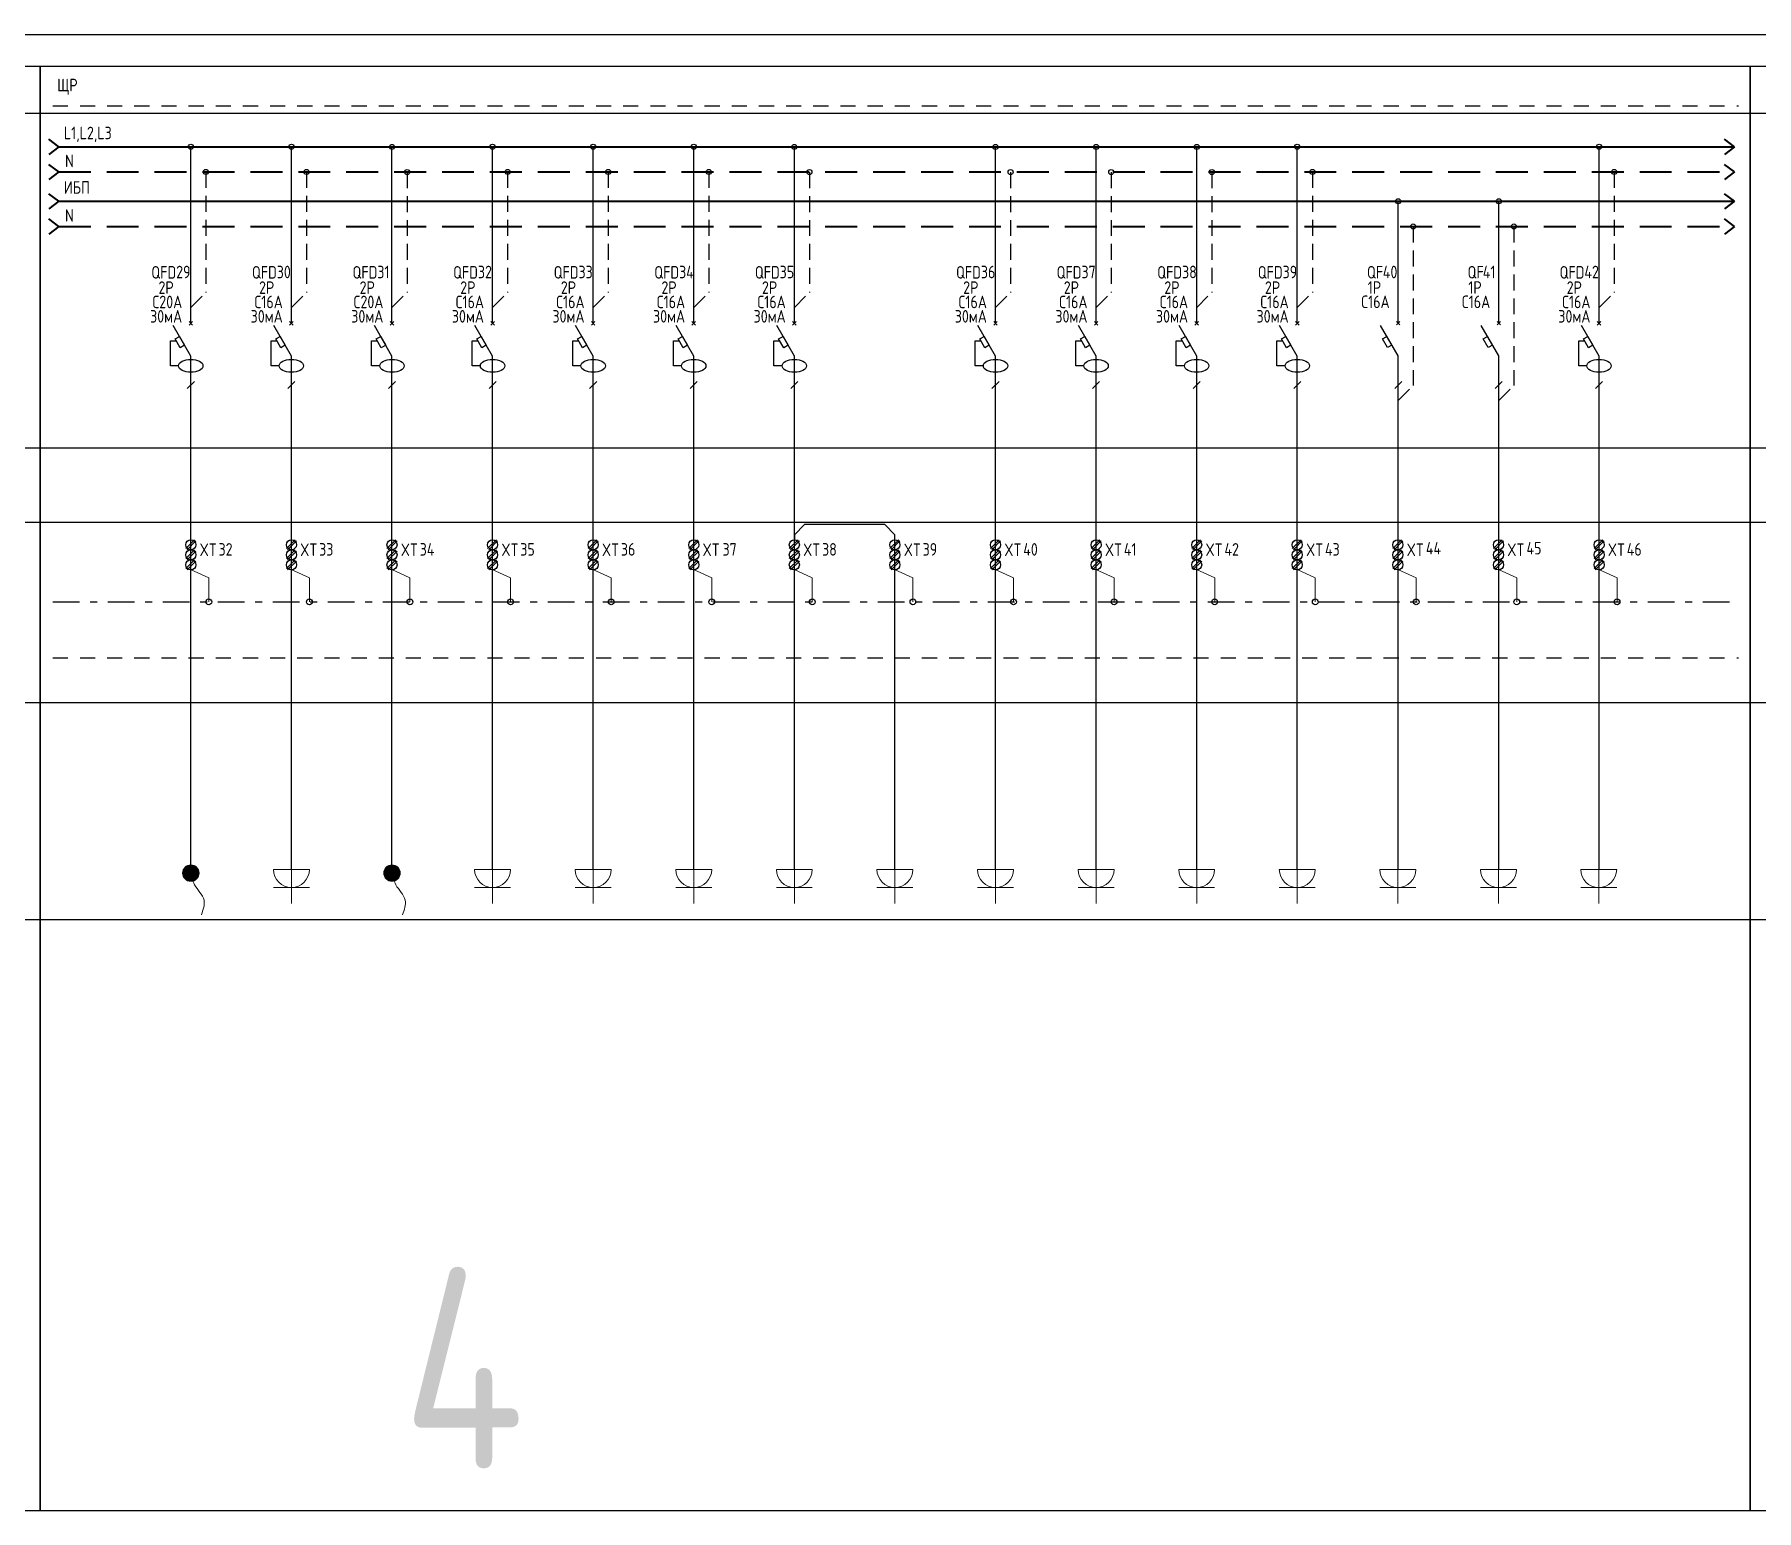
# Model space of a CAD drawing. Header units: millimetres. Extents: x -174 to 283928, y 1291 to 21053.
# Drawn here: x 1073.8 to 1416.2, y 1291 to 1584.4 of the extents above; entities that cross this region are included whole.
import ezdxf
from ezdxf.enums import TextEntityAlignment as Align

# ---------------------------------------------------------------- set-up
doc = ezdxf.new("R2010")
doc.units = ezdxf.units.MM
for name, pattern in [('HIDDEN2', [4.7625, 3.175, -1.5875]), ('JIS_02_0.7', [1.35, 0.75, -0.6]), ('Штрихштриховая', [10.936111, 5.291667, -2.116667, 1.411111, -2.116667])]:
    doc.linetypes.add(name, pattern=pattern)
doc.layers.add('0-Область подсчета', color=152, linetype='Continuous', plot=False, transparency=0.5)
doc.layers.add('0_ХТ', color=7, linetype='Continuous')
doc.layers.add('Нумерация QF', color=7, linetype='Continuous')
doc.layers.add('_0_ PE_проводник', color=3, linetype='Штрихштриховая', lineweight=20)
doc.layers.add('Таблицы', color=7, linetype='Continuous', lineweight=13)
doc.styles.add('UNC_A', font='GOST2304A.ttf')
doc.styles.add('Unecom', font='GOST2304A.ttf', dxfattribs={"height": 2.5})

# ---------------------------------------------------------------- blocks, each defined once
blk = doc.blocks.new('*U86')
at = {"lineweight": 40}
for p, q in [((0, 0), (-2, 1.5)), ((0, 0), (-2, -1.5)), ((333.18, 0), (331.18, 1.5)), ((333.18, 0), (331.18, -1.5)), ((0, -5), (-2, -3.5)), ((0, -5), (-2, -6.5)), ((333.18, -5), (331.18, -3.5)), ((333.18, -5), (331.18, -6.5))]:
    blk.add_line(p, q, dxfattribs=at)
at = {"linetype": 'ByBlock', "lineweight": 40}
blk.add_lwpolyline([(0, 0), (333.18, 0)], dxfattribs=at)
at = {"color": 4, "linetype": 'HIDDEN2', "lineweight": 40, "ltscale": 2}
blk.add_lwpolyline([(0, -5), (333.18, -5)], dxfattribs=at)
at = {"insert": (1.24, -1.57), "char_height": 2.5, "attachment_point": 1, "style": 'UNC_A'}
blk.add_mtext_dynamic_manual_height_columns('N', width=3.8436, gutter_width=12.5, heights=[0], dxfattribs=at)
at = {"style": 'UNC_A'}
blk.add_attdef('ЛИНИЯ', (1, 1.5), '', height=2.5, dxfattribs=at)
blk = doc.blocks.new('*U28')
at = {"lineweight": 25}
blk.add_line((-0.7, -0.71), (0.7, 0.71), dxfattribs=at)
blk = doc.blocks.new('*U117')
for p, q in [((0, -36.27), (0, -1.19)), ((0, -42.79), (-3.51, -36.72)), ((-0.35, -36.62), (0.35, -35.91)), ((0.35, -36.62), (-0.35, -35.91)), ((-4.05, -44.73), (-4.05, -39.76)), ((-4.05, -39.76), (-2.91, -39.76)), ((0, -54.31), (0, -42.79)), ((-2.42, -44.73), (-4.05, -44.73))]:
    blk.add_line(p, q)
at = {"color": 4, "linetype": 'HIDDEN2'}
for p in [(3, -6.19), (0, -33.16)]:
    blk.add_line(p, (3, -30.16), dxfattribs=at)
blk.add_lwpolyline([(-2.12, -41.12), (-3.12, -39.39), (-2.25, -38.89), (-1.25, -40.62)], close=True)
for centre in [(0, -1.19), (3, -6.19)]:
    blk.add_circle(centre, 0.5)
blk.add_ellipse((0, -44.73), major_axis=(-2.42, 0), ratio=0.530622)
at = {"insert": (-7.85, -24.9), "char_height": 2.5, "attachment_point": 1, "style": 'Unecom'}
blk.add_mtext_dynamic_manual_height_columns('\\pxql;QFD', width=5.7065, gutter_width=12.5, heights=[4.37], dxfattribs=at)
at = {"style": 'Unecom'}
blk.add_attdef('N', (-3.15, -27.4), '', height=2.5, dxfattribs=at)
for tag, p in [('P', (-3.4, -30.43)), ('A', (-1.7, -33.28)), ('МА', (-1.71, -36.14))]:
    blk.add_attdef(tag, text='', height=2.5, dxfattribs=at).set_placement(p, align=Align.RIGHT)
blk = doc.blocks.new('*U80')
for p, q in [((0, -36.27), (0, -1.22)), ((0, -42.79), (-3.51, -36.72)), ((-0.35, -36.62), (0.35, -35.91)), ((0.35, -36.62), (-0.35, -35.91)), ((-4.05, -44.73), (-4.05, -39.76)), ((-4.05, -39.76), (-2.91, -39.76)), ((0, -54.31), (0, -42.79)), ((-2.42, -44.73), (-4.05, -44.73))]:
    blk.add_line(p, q)
at = {"color": 4, "linetype": 'HIDDEN2'}
for p in [(3, -6.22), (0, -33.16)]:
    blk.add_line(p, (3, -30.16), dxfattribs=at)
blk.add_lwpolyline([(-2.12, -41.12), (-3.12, -39.39), (-2.25, -38.89), (-1.25, -40.62)], close=True)
for centre in [(0, -1.22), (3, -6.22)]:
    blk.add_circle(centre, 0.5)
blk.add_ellipse((0, -44.73), major_axis=(-2.42, 0), ratio=0.530622)
at = {"insert": (-7.85, -24.9), "char_height": 2.5, "attachment_point": 1, "style": 'Unecom'}
blk.add_mtext_dynamic_manual_height_columns('\\pxql;QFD', width=5.7065, gutter_width=12.5, heights=[4.37], dxfattribs=at)
at = {"style": 'Unecom'}
blk.add_attdef('N', (-3.15, -27.4), '', height=2.5, dxfattribs=at)
for tag, p in [('P', (-3.4, -30.43)), ('A', (-1.7, -33.28)), ('МА', (-1.71, -36.14))]:
    blk.add_attdef(tag, text='', height=2.5, dxfattribs=at).set_placement(p, align=Align.RIGHT)
blk = doc.blocks.new('*U83')
for p, q in [((0, -36.27), (0, -1.19)), ((0, -42.79), (-3.51, -36.72)), ((-0.35, -36.62), (0.35, -35.91)), ((0.35, -36.62), (-0.35, -35.91)), ((-4.05, -44.73), (-4.05, -39.76)), ((-4.05, -39.76), (-2.91, -39.76)), ((0, -54.31), (0, -42.79)), ((-2.42, -44.73), (-4.05, -44.73))]:
    blk.add_line(p, q)
at = {"color": 4, "linetype": 'HIDDEN2'}
for p in [(3, -6.19), (0, -33.16)]:
    blk.add_line(p, (3, -30.16), dxfattribs=at)
blk.add_lwpolyline([(-2.12, -41.12), (-3.12, -39.39), (-2.25, -38.89), (-1.25, -40.62)], close=True)
for centre in [(0, -1.19), (3, -6.19)]:
    blk.add_circle(centre, 0.5)
blk.add_ellipse((0, -44.73), major_axis=(-2.42, 0), ratio=0.530622)
at = {"insert": (-7.85, -24.9), "char_height": 2.5, "attachment_point": 1, "style": 'Unecom'}
blk.add_mtext_dynamic_manual_height_columns('\\pxql;QFD', width=5.7065, gutter_width=12.5, heights=[4.37], dxfattribs=at)
at = {"style": 'Unecom'}
blk.add_attdef('N', (-3.15, -27.4), '', height=2.5, dxfattribs=at)
for tag, p in [('P', (-3.4, -30.43)), ('A', (-1.7, -33.28)), ('МА', (-1.71, -36.14))]:
    blk.add_attdef(tag, text='', height=2.5, dxfattribs=at).set_placement(p, align=Align.RIGHT)
blk = doc.blocks.new('*U85')
for p, q in [((0, -36.27), (0, -1.22)), ((0, -42.79), (-3.51, -36.72)), ((-0.35, -36.62), (0.35, -35.91)), ((0.35, -36.62), (-0.35, -35.91)), ((-4.05, -44.73), (-4.05, -39.76)), ((-4.05, -39.76), (-2.91, -39.76)), ((0, -54.31), (0, -42.79)), ((-2.42, -44.73), (-4.05, -44.73))]:
    blk.add_line(p, q)
at = {"color": 4, "linetype": 'HIDDEN2'}
for p in [(3, -6.22), (0, -33.16)]:
    blk.add_line(p, (3, -30.16), dxfattribs=at)
blk.add_lwpolyline([(-2.12, -41.12), (-3.12, -39.39), (-2.25, -38.89), (-1.25, -40.62)], close=True)
for centre in [(0, -1.22), (3, -6.22)]:
    blk.add_circle(centre, 0.5)
blk.add_ellipse((0, -44.73), major_axis=(-2.42, 0), ratio=0.530622)
at = {"insert": (-7.85, -24.9), "char_height": 2.5, "attachment_point": 1, "style": 'Unecom'}
blk.add_mtext_dynamic_manual_height_columns('\\pxql;QFD', width=5.7065, gutter_width=12.5, heights=[4.37], dxfattribs=at)
at = {"style": 'Unecom'}
blk.add_attdef('N', (-3.15, -27.4), '', height=2.5, dxfattribs=at)
for tag, p in [('P', (-3.4, -30.43)), ('A', (-1.7, -33.28)), ('МА', (-1.71, -36.14))]:
    blk.add_attdef(tag, text='', height=2.5, dxfattribs=at).set_placement(p, align=Align.RIGHT)
blk = doc.blocks.new('*U82')
for p, q in [((0, -36.27), (0, -1.22)), ((0, -42.79), (-3.51, -36.72)), ((-0.35, -36.62), (0.35, -35.91)), ((0.35, -36.62), (-0.35, -35.91)), ((-4.05, -44.73), (-4.05, -39.76)), ((-4.05, -39.76), (-2.91, -39.76)), ((0, -54.31), (0, -42.79)), ((-2.42, -44.73), (-4.05, -44.73))]:
    blk.add_line(p, q)
at = {"color": 4, "linetype": 'HIDDEN2'}
for p in [(3, -6.22), (0, -33.16)]:
    blk.add_line(p, (3, -30.16), dxfattribs=at)
blk.add_lwpolyline([(-2.12, -41.12), (-3.12, -39.39), (-2.25, -38.89), (-1.25, -40.62)], close=True)
for centre in [(0, -1.22), (3, -6.22)]:
    blk.add_circle(centre, 0.5)
blk.add_ellipse((0, -44.73), major_axis=(-2.42, 0), ratio=0.530622)
at = {"insert": (-7.85, -24.9), "char_height": 2.5, "attachment_point": 1, "style": 'Unecom'}
blk.add_mtext_dynamic_manual_height_columns('\\pxql;QFD', width=5.7065, gutter_width=12.5, heights=[4.37], dxfattribs=at)
at = {"style": 'Unecom'}
blk.add_attdef('N', (-3.15, -27.4), '', height=2.5, dxfattribs=at)
for tag, p in [('P', (-3.4, -30.43)), ('A', (-1.7, -33.28)), ('МА', (-1.71, -36.14))]:
    blk.add_attdef(tag, text='', height=2.5, dxfattribs=at).set_placement(p, align=Align.RIGHT)
blk = doc.blocks.new('XT')
at = {"color": 32, "true_color": 0xcd6928}
for p, q in [((0.75, 0), (-1, -1.75)), ((1, -0.25), (-0.75, -2))]:
    blk.add_line(p, q, dxfattribs=at)
at = {"color": 5}
for p, q in [((0.75, -2), (-1, -3.75)), ((1, -2.25), (-0.75, -4))]:
    blk.add_line(p, q, dxfattribs=at)
at = {"color": 3}
for p, q in [((0.75, -4), (-1, -5.75)), ((1, -4.25), (-0.75, -6))]:
    blk.add_line(p, q, dxfattribs=at)
at = {"color": 32, "true_color": 0xcd6928}
blk.add_circle((0, -1), 1, dxfattribs=at)
at = {"color": 5}
blk.add_circle((0, -3), 1, dxfattribs=at)
at = {"color": 3}
blk.add_circle((0, -5), 1, dxfattribs=at)
at = {"style": 'UNC_A'}
blk.add_attdef('1', (1.75, 0.11), '', height=2.5, dxfattribs=at)
blk = doc.blocks.new('Розетка1')
at = {"layer": 'Таблицы', "color": 1}
for p, q in [((-83.5, 83.5), (83.5, 83.5)), ((0, 0), (0, 158.3)), ((-83.5, 0), (83.5, 0))]:
    blk.add_line(p, q, dxfattribs=at)
blk.add_arc((0, 0), 83.5, 0, 180, dxfattribs=at)
blk.add_arc((0, 0), 83.5, 0, 180, dxfattribs=at)
blk = doc.blocks.new('*U118')
for p, q in [((0, -36.27), (0, -12.05)), ((0, -42.79), (-3.51, -36.72)), ((-0.35, -36.62), (0.35, -35.91)), ((0.35, -36.62), (-0.35, -35.91)), ((0, -54.31), (0, -42.79))]:
    blk.add_line(p, q)
at = {"color": 4, "linetype": 'HIDDEN2'}
for p in [(3, -17.05), (0, -51.65)]:
    blk.add_line(p, (3, -48.65), dxfattribs=at)
blk.add_lwpolyline([(-2.12, -41.12), (-3.12, -39.39), (-2.25, -38.89), (-1.25, -40.62)], close=True)
for centre in [(0, -12.05), (3, -17.05)]:
    blk.add_circle(centre, 0.5)
at = {"insert": (-6.21, -24.9), "char_height": 2.5, "attachment_point": 1, "style": 'Unecom'}
blk.add_mtext_dynamic_manual_height_columns('\\pxql;QF', width=5.7065, gutter_width=12.5, heights=[4.37], dxfattribs=at)
at = {"style": 'Unecom'}
blk.add_attdef('N', (-3.15, -27.4), '', height=2.5, dxfattribs=at)
for tag, p in [('P', (-3.4, -30.43)), ('A', (-1.7, -33.28))]:
    blk.add_attdef(tag, text='', height=2.5, dxfattribs=at).set_placement(p, align=Align.RIGHT)
blk = doc.blocks.new('*U108')
at = {"layer": 'Таблицы'}
h = blk.add_hatch(color=1, dxfattribs=at)
h.dxf.hatch_style = 1
h.paths.add_polyline_path([(44.8, 0, 1), (-44.8, 0, 1)])
at = {"layer": 'Таблицы', "color": 1}
blk.add_circle((0, 0), 44.8, dxfattribs=at)
blk.add_spline([(0, 0), (63.2, 20.8), (147.9, 72.1), (227.5, 57.5)], degree=3, dxfattribs=at)

msp = doc.modelspace()

# ---------------------------------------------------------------- linework, layer by layer
at = {"color": 6}
for points in [[(1075, 1577.99), (735, 1577.99), (735, 1290.99), (1075, 1290.99), (1075, 1577.99)], [(1415, 1577.99), (1075, 1577.99), (1075, 1290.99), (1415, 1290.99), (1415, 1577.99)], [(1755, 1577.99), (1415, 1577.99), (1415, 1290.99), (1755, 1290.99), (1755, 1577.99)]]:
    msp.add_lwpolyline(points, dxfattribs=at)
at = {"linetype": 'JIS_02_0.7', "ltscale": 4}
for points in [[(1077.499, 1570.16), (1412.679, 1570.16)], [(1077.499, 1570.16), (1412.679, 1570.16)], [(1077.499, 1460.471), (1412.679, 1460.471)]]:
    msp.add_lwpolyline(points, dxfattribs=at)
for points in [[(1104.931, 1418.4), (1104.931, 1508.927)], [(1124.931, 1418.4), (1124.931, 1508.927)], [(1144.931, 1418.4), (1144.931, 1508.927)], [(1164.931, 1418.4), (1164.931, 1508.927)], [(1184.931, 1418.4), (1184.931, 1508.927)], [(1204.931, 1418.4), (1204.931, 1508.927)], [(1224.931, 1418.4), (1224.931, 1508.927)], [(1264.931, 1418.4), (1264.931, 1508.927)], [(1284.931, 1418.4), (1284.931, 1508.927)], [(1304.931, 1418.4), (1304.931, 1508.927)], [(1304.931, 1418.4), (1304.931, 1508.927)], [(1324.931, 1418.4), (1324.931, 1508.927)], [(1345, 1418.422), (1345, 1508.949)], [(1365, 1418.422), (1365, 1508.949)], [(1384.931, 1418.4), (1384.931, 1508.927)], [(1244.932, 1483.946), (1244.932, 1484.946), (1242.932, 1486.946), (1226.932, 1486.946), (1224.932, 1484.946), (1224.932, 1483.946)], [(1244.931, 1418.4), (1244.932, 1484.946)]]:
    msp.add_lwpolyline(points)
at = {"color": 3, "linetype": 'Штрихштриховая'}
msp.add_lwpolyline([(1077.499, 1471.568), (1412.679, 1471.568)], dxfattribs=at)
at = {"color": 0, "linetype": 'ByBlock', "lineweight": -3}
for centre in [(1108.505, 1471.59), (1128.505, 1471.59), (1148.505, 1471.59), (1168.505, 1471.59), (1188.505, 1471.59), (1208.505, 1471.59), (1228.505, 1471.59), (1248.505, 1471.59), (1268.505, 1471.59), (1288.505, 1471.59), (1308.505, 1471.59), (1328.505, 1471.59), (1348.573, 1471.59), (1368.573, 1471.59), (1388.505, 1471.59)]:
    msp.add_circle(centre, 0.575, dxfattribs=at)
at = {"layer": '0-Область подсчета'}
for points in [[(147.309, 1584.367), (6296.248, 1584.367), (6296.248, 1408.375), (147.309, 1408.375)], [(150.349, 1568.697), (6220.211, 1568.697), (6220.211, 1502.163), (150.349, 1502.163)], [(142.142, 1487.401), (6300.609, 1487.401), (6300.609, 1451.513), (142.142, 1451.513)]]:
    msp.add_lwpolyline(points, close=True, dxfattribs=at)
at = {"layer": '_0_ PE_проводник'}
for points in [[(1108.505, 1471.59), (1108.505, 1476.358), (1104.876, 1478.006)], [(1128.505, 1471.59), (1128.505, 1476.358), (1124.876, 1478.006)], [(1148.505, 1471.59), (1148.505, 1476.358), (1144.876, 1478.006)], [(1168.505, 1471.59), (1168.505, 1476.358), (1164.876, 1478.006)], [(1188.505, 1471.59), (1188.505, 1476.358), (1184.876, 1478.006)], [(1208.505, 1471.59), (1208.505, 1476.358), (1204.876, 1478.006)], [(1228.505, 1471.59), (1228.505, 1476.358), (1224.876, 1478.006)], [(1248.505, 1471.59), (1248.505, 1476.358), (1244.876, 1478.006)], [(1268.505, 1471.59), (1268.505, 1476.358), (1264.876, 1478.006)], [(1288.505, 1471.59), (1288.505, 1476.358), (1284.876, 1478.006)], [(1308.505, 1471.59), (1308.505, 1476.358), (1304.876, 1478.006)], [(1328.505, 1471.59), (1328.505, 1476.358), (1324.876, 1478.006)], [(1348.573, 1471.59), (1348.573, 1476.358), (1344.944, 1478.006)], [(1368.573, 1471.59), (1368.573, 1476.358), (1364.944, 1478.006)], [(1388.505, 1471.59), (1388.505, 1476.358), (1384.876, 1478.006)]]:
    msp.add_lwpolyline(points, dxfattribs=at)

# ---------------------------------------------------------------- block references
for p, values in [((1078.687, 1562.041), {'ЛИНИЯ': 'L1,L2,L3'}), ((1078.687, 1551.207), {'ЛИНИЯ': 'ИБП'})]:
    msp.add_blockref('*U86', p).add_auto_attribs(values)
at = {"color": 1}
ref = msp.add_blockref('*U117', (1104.931, 1563.235), dxfattribs=at)
ref.add_attrib('P', '2P', dxfattribs={"height": 2.5, "style": 'Unecom'}).set_placement((1101.535, 1532.801), align=Align.RIGHT)
ref.add_attrib('A', 'С20А', dxfattribs={"height": 2.5, "style": 'Unecom'}).set_placement((1103.228, 1529.955), align=Align.RIGHT)
ref.add_attrib('МА', '30мА', dxfattribs={"height": 2.5, "style": 'Unecom'}).set_placement((1103.218, 1527.094), align=Align.RIGHT)
ref = msp.add_blockref('*U117', (1124.931, 1563.235), dxfattribs=at)
ref.add_attrib('P', '2P', dxfattribs={"height": 2.5, "style": 'Unecom'}).set_placement((1121.535, 1532.801), align=Align.RIGHT)
ref.add_attrib('A', 'С16А', dxfattribs={"height": 2.5, "style": 'Unecom'}).set_placement((1123.228, 1529.955), align=Align.RIGHT)
ref.add_attrib('МА', '30мА', dxfattribs={"height": 2.5, "style": 'Unecom'}).set_placement((1123.218, 1527.094), align=Align.RIGHT)
ref = msp.add_blockref('*U80', (1144.931, 1563.235), dxfattribs=at)
ref.add_attrib('P', '2P', dxfattribs={"height": 2.5, "style": 'Unecom'}).set_placement((1141.535, 1532.801), align=Align.RIGHT)
ref.add_attrib('A', 'С20А', dxfattribs={"height": 2.5, "style": 'Unecom'}).set_placement((1143.228, 1529.955), align=Align.RIGHT)
ref.add_attrib('МА', '30мА', dxfattribs={"height": 2.5, "style": 'Unecom'}).set_placement((1143.218, 1527.094), align=Align.RIGHT)
ref = msp.add_blockref('*U83', (1164.931, 1563.235), dxfattribs=at)
ref.add_attrib('P', '2P', dxfattribs={"height": 2.5, "style": 'Unecom'}).set_placement((1161.535, 1532.801), align=Align.RIGHT)
ref.add_attrib('A', 'С16А', dxfattribs={"height": 2.5, "style": 'Unecom'}).set_placement((1163.228, 1529.955), align=Align.RIGHT)
ref.add_attrib('МА', '30мА', dxfattribs={"height": 2.5, "style": 'Unecom'}).set_placement((1163.218, 1527.094), align=Align.RIGHT)
ref = msp.add_blockref('*U83', (1184.931, 1563.235), dxfattribs=at)
ref.add_attrib('P', '2P', dxfattribs={"height": 2.5, "style": 'Unecom'}).set_placement((1181.535, 1532.801), align=Align.RIGHT)
ref.add_attrib('A', 'С16А', dxfattribs={"height": 2.5, "style": 'Unecom'}).set_placement((1183.228, 1529.955), align=Align.RIGHT)
ref.add_attrib('МА', '30мА', dxfattribs={"height": 2.5, "style": 'Unecom'}).set_placement((1183.218, 1527.094), align=Align.RIGHT)
ref = msp.add_blockref('*U83', (1204.931, 1563.235), dxfattribs=at)
ref.add_attrib('P', '2P', dxfattribs={"height": 2.5, "style": 'Unecom'}).set_placement((1201.535, 1532.801), align=Align.RIGHT)
ref.add_attrib('A', 'С16А', dxfattribs={"height": 2.5, "style": 'Unecom'}).set_placement((1203.228, 1529.955), align=Align.RIGHT)
ref.add_attrib('МА', '30мА', dxfattribs={"height": 2.5, "style": 'Unecom'}).set_placement((1203.218, 1527.094), align=Align.RIGHT)
ref = msp.add_blockref('*U85', (1224.931, 1563.235), dxfattribs=at)
ref.add_attrib('P', '2P', dxfattribs={"height": 2.5, "style": 'Unecom'}).set_placement((1221.535, 1532.801), align=Align.RIGHT)
ref.add_attrib('A', 'С16А', dxfattribs={"height": 2.5, "style": 'Unecom'}).set_placement((1223.228, 1529.955), align=Align.RIGHT)
ref.add_attrib('МА', '30мА', dxfattribs={"height": 2.5, "style": 'Unecom'}).set_placement((1223.218, 1527.094), align=Align.RIGHT)
ref = msp.add_blockref('*U82', (1264.931, 1563.235), dxfattribs=at)
ref.add_attrib('P', '2P', dxfattribs={"height": 2.5, "style": 'Unecom'}).set_placement((1261.535, 1532.801), align=Align.RIGHT)
ref.add_attrib('A', 'С16А', dxfattribs={"height": 2.5, "style": 'Unecom'}).set_placement((1263.228, 1529.955), align=Align.RIGHT)
ref.add_attrib('МА', '30мА', dxfattribs={"height": 2.5, "style": 'Unecom'}).set_placement((1263.218, 1527.094), align=Align.RIGHT)
ref = msp.add_blockref('*U85', (1284.931, 1563.235), dxfattribs=at)
ref.add_attrib('P', '2P', dxfattribs={"height": 2.5, "style": 'Unecom'}).set_placement((1281.535, 1532.801), align=Align.RIGHT)
ref.add_attrib('A', 'С16А', dxfattribs={"height": 2.5, "style": 'Unecom'}).set_placement((1283.228, 1529.955), align=Align.RIGHT)
ref.add_attrib('МА', '30мА', dxfattribs={"height": 2.5, "style": 'Unecom'}).set_placement((1283.218, 1527.094), align=Align.RIGHT)
ref = msp.add_blockref('*U85', (1304.931, 1563.235), dxfattribs=at)
ref.add_attrib('P', '2P', dxfattribs={"height": 2.5, "style": 'Unecom'}).set_placement((1301.535, 1532.801), align=Align.RIGHT)
ref.add_attrib('A', 'С16А', dxfattribs={"height": 2.5, "style": 'Unecom'}).set_placement((1303.228, 1529.955), align=Align.RIGHT)
ref.add_attrib('МА', '30мА', dxfattribs={"height": 2.5, "style": 'Unecom'}).set_placement((1303.218, 1527.094), align=Align.RIGHT)
ref = msp.add_blockref('*U117', (1324.931, 1563.235), dxfattribs=at)
ref.add_attrib('P', '2P', dxfattribs={"height": 2.5, "style": 'Unecom'}).set_placement((1321.535, 1532.801), align=Align.RIGHT)
ref.add_attrib('A', 'С16А', dxfattribs={"height": 2.5, "style": 'Unecom'}).set_placement((1323.228, 1529.955), align=Align.RIGHT)
ref.add_attrib('МА', '30мА', dxfattribs={"height": 2.5, "style": 'Unecom'}).set_placement((1323.218, 1527.094), align=Align.RIGHT)
ref = msp.add_blockref('*U117', (1384.931, 1563.235), dxfattribs=at)
ref.add_attrib('P', '2P', dxfattribs={"height": 2.5, "style": 'Unecom'}).set_placement((1381.535, 1532.801), align=Align.RIGHT)
ref.add_attrib('A', 'С16А', dxfattribs={"height": 2.5, "style": 'Unecom'}).set_placement((1383.228, 1529.955), align=Align.RIGHT)
ref.add_attrib('МА', '30мА', dxfattribs={"height": 2.5, "style": 'Unecom'}).set_placement((1383.218, 1527.094), align=Align.RIGHT)
ref = msp.add_blockref('*U118', (1345, 1563.257), dxfattribs=at)
ref.add_attrib('P', '1P', dxfattribs={"height": 2.5, "style": 'Unecom'}).set_placement((1341.604, 1532.823), align=Align.RIGHT)
ref.add_attrib('A', 'С16А', dxfattribs={"height": 2.5, "style": 'Unecom'}).set_placement((1343.297, 1529.977), align=Align.RIGHT)
ref = msp.add_blockref('*U118', (1365, 1563.257), dxfattribs=at)
ref.add_attrib('P', '1P', dxfattribs={"height": 2.5, "style": 'Unecom'}).set_placement((1361.604, 1532.823), align=Align.RIGHT)
ref.add_attrib('A', 'С16А', dxfattribs={"height": 2.5, "style": 'Unecom'}).set_placement((1363.297, 1529.977), align=Align.RIGHT)
for p in [(1104.931, 1514.685), (1124.931, 1514.685), (1144.931, 1514.685), (1164.931, 1514.685), (1184.931, 1514.685), (1204.931, 1514.685), (1224.931, 1514.685), (1264.931, 1514.685), (1284.931, 1514.685), (1304.931, 1514.685), (1324.931, 1514.685), (1345, 1514.707), (1365, 1514.707), (1384.931, 1514.685)]:
    msp.add_blockref('*U28', p)
ref = msp.add_blockref('XT', (1104.932, 1483.946))
ref.add_attrib('1', 'XT', (1106.68, 1480.703), dxfattribs={"height": 2.5, "style": 'UNC_A'})
ref = msp.add_blockref('XT', (1124.932, 1483.946))
ref.add_attrib('1', 'XT', (1126.68, 1480.703), dxfattribs={"height": 2.5, "style": 'UNC_A'})
ref = msp.add_blockref('XT', (1144.932, 1483.946))
ref.add_attrib('1', 'XT', (1146.68, 1480.703), dxfattribs={"height": 2.5, "style": 'UNC_A'})
ref = msp.add_blockref('XT', (1164.932, 1483.946))
ref.add_attrib('1', 'XT', (1166.68, 1480.703), dxfattribs={"height": 2.5, "style": 'UNC_A'})
ref = msp.add_blockref('XT', (1184.932, 1483.946))
ref.add_attrib('1', 'XT', (1186.68, 1480.703), dxfattribs={"height": 2.5, "style": 'UNC_A'})
ref = msp.add_blockref('XT', (1204.931, 1483.946))
ref.add_attrib('1', 'XT', (1206.68, 1480.703), dxfattribs={"height": 2.5, "style": 'UNC_A'})
ref = msp.add_blockref('XT', (1224.932, 1483.946))
ref.add_attrib('1', 'XT', (1226.68, 1480.703), dxfattribs={"height": 2.5, "style": 'UNC_A'})
ref = msp.add_blockref('XT', (1244.932, 1483.946))
ref.add_attrib('1', 'XT', (1246.68, 1480.703), dxfattribs={"height": 2.5, "style": 'UNC_A'})
ref = msp.add_blockref('XT', (1264.932, 1483.946))
ref.add_attrib('1', 'XT', (1266.68, 1480.703), dxfattribs={"height": 2.5, "style": 'UNC_A'})
ref = msp.add_blockref('XT', (1284.932, 1483.946))
ref.add_attrib('1', 'XT', (1286.68, 1480.703), dxfattribs={"height": 2.5, "style": 'UNC_A'})
ref = msp.add_blockref('XT', (1304.932, 1483.946))
ref.add_attrib('1', 'XT', (1306.68, 1480.703), dxfattribs={"height": 2.5, "style": 'UNC_A'})
ref = msp.add_blockref('XT', (1324.932, 1483.946))
ref.add_attrib('1', 'XT', (1326.68, 1480.703), dxfattribs={"height": 2.5, "style": 'UNC_A'})
ref = msp.add_blockref('XT', (1344.932, 1483.946))
ref.add_attrib('1', 'XT', (1346.68, 1480.703), dxfattribs={"height": 2.5, "style": 'UNC_A'})
ref = msp.add_blockref('XT', (1364.932, 1483.946))
ref.add_attrib('1', 'XT', (1366.68, 1480.703), dxfattribs={"height": 2.5, "style": 'UNC_A'})
ref = msp.add_blockref('XT', (1384.932, 1483.946))
ref.add_attrib('1', 'XT', (1386.68, 1480.703), dxfattribs={"height": 2.5, "style": 'UNC_A'})
at = {"xscale": 0.04278754414747103, "yscale": 0.04278754414747103, "zscale": 0.04278754414747103, "rotation": 180}
for p in [(1124.931, 1418.4), (1164.931, 1418.4), (1184.931, 1418.4), (1204.931, 1418.4), (1224.931, 1418.4), (1244.931, 1418.4), (1264.931, 1418.4), (1284.931, 1418.4), (1304.931, 1418.4), (1324.931, 1418.4), (1344.931, 1418.4), (1364.931, 1418.4), (1384.863, 1418.4)]:
    msp.add_blockref('Розетка1', p, dxfattribs=at)
at = {"layer": 'Таблицы', "linetype": 'ByBlock', "xscale": 0.03641652854582532, "yscale": 0.03641652854582532, "zscale": 0.03641652854582532, "rotation": 270}
for p in [(1104.931, 1417.681), (1144.931, 1417.681)]:
    msp.add_blockref('*U108', p, dxfattribs=at)

# ---------------------------------------------------------------- texts
at = {"layer": '0_ХТ', "char_height": 2.5, "attachment_point": 4, "style": 'Unecom'}
for s, insert in [('32', (1110.443, 1482.026)), ('33', (1130.443, 1482.026)), ('34', (1150.443, 1482.026)), ('35', (1170.443, 1482.026)), ('36', (1190.443, 1482.026)), ('37', (1210.647, 1482.026)), ('38', (1230.443, 1482.026)), ('39', (1250.443, 1482.026)), ('40', (1270.443, 1482.026)), ('41', (1290.443, 1482.026)), ('42', (1310.443, 1482.026)), ('43', (1330.443, 1482.026)), ('44', (1350.511, 1482.274)), ('45', (1370.511, 1482.274)), ('46', (1390.443, 1482.026))]:
    msp.add_mtext_dynamic_manual_height_columns(s, width=10.42076, gutter_width=12.5, heights=[0], dxfattribs=dict(at, insert=insert))
at = {"layer": 'Defpoints', "color": 6, "insert": (1147.024, 1339.307), "char_height": 40, "attachment_point": 1, "style": 'Unecom'}
msp.add_mtext_dynamic_manual_height_columns('4', width=99.92054, gutter_width=12.5, heights=[0], dxfattribs=at)
at = {"layer": 'Нумерация QF', "char_height": 2.5, "style": 'Unecom'}
for s, width, insert, attachment_point in [('ЩР', 13.62236, (1078.367, 1575.564), 1), ('29', 7.51, (1102.016, 1537.156), 4), ('30', 7.51, (1122.016, 1537.156), 4), ('31', 7.51, (1142.016, 1537.156), 4), ('32', 7.51, (1162.016, 1537.156), 4), ('33', 7.51, (1182.016, 1537.156), 4), ('34', 7.51, (1202.016, 1537.156), 4), ('35', 7.51, (1222.016, 1537.156), 4), ('36', 7.51, (1262.016, 1537.156), 4), ('37', 7.51, (1282.016, 1537.156), 4), ('38', 7.51, (1302.016, 1537.156), 4), ('39', 7.51, (1322.016, 1537.156), 4), ('40', 7.51, (1341.938, 1537.156), 4), ('41', 7.51, (1361.814, 1537.156), 4), ('42', 7.51, (1382.016, 1537.156), 4)]:
    msp.add_mtext_dynamic_manual_height_columns(s, width=width, gutter_width=12.5, heights=[0], dxfattribs=dict(at, insert=insert, attachment_point=attachment_point))

doc.saveas('drawing.dxf')
